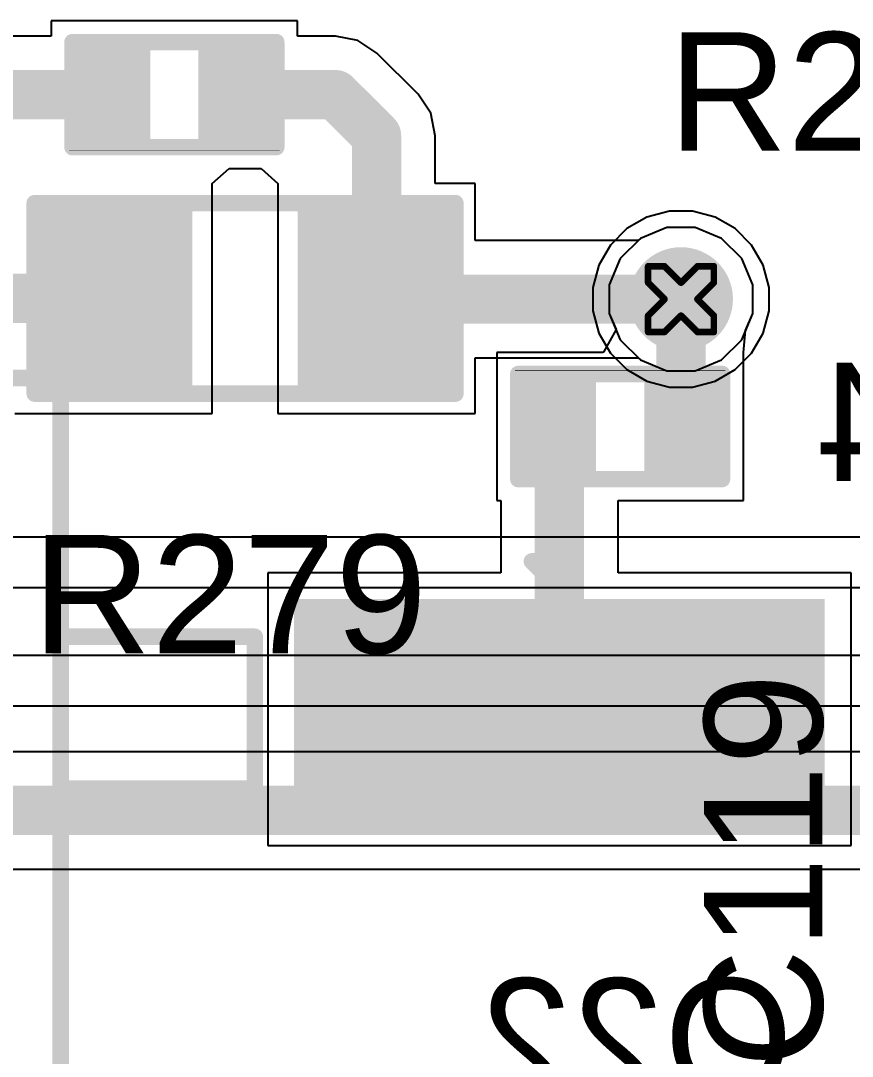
# Model space of a CAD drawing. Header units: inches. Extents: x 0 to 5379, y 0 to 5429.
# Drawn here: x 208.38 to 214.81, y 6.41 to 14.41 of the extents above; entities that cross this region are included whole.
import ezdxf

# ---------------------------------------------------------------- set-up
doc = ezdxf.new("R2010")
doc.units = ezdxf.units.IN
for name, color, linetype in [('Bottom Layer', 5, 'Continuous'), ('Bottom Overlay', 54, 'Continuous'), ('Bottom Paste', 16, 'Continuous'), ('Bottom Solder', 6, 'Continuous'), ('Drill Drawing', 1, 'Continuous'), ('GND01', 16, 'Continuous'), ('GND02', 76, 'Continuous'), ('PWR', 156, 'Continuous'), ('SIG 01', 90, 'Continuous'), ('Top Layer', 1, 'Continuous'), ('Top Overlay', 2, 'Continuous'), ('Top Paste', 8, 'Continuous'), ('Top Solder', 216, 'Continuous'), ('Via Holes', 16, 'Continuous')]:
    doc.layers.add(name, color=color, linetype=linetype)
doc.styles.add('Arial', font='', dxfattribs={"height": 0.2})
doc.styles.get('Arial').set_extended_font_data('Arial')

# ---------------------------------------------------------------- blocks, each defined once
blk = doc.blocks.new('R___0805_491')
at = {"layer": 'Top Layer'}
for points in [[(-1.524, 0.635), (-0.508, 0.635), (-0.508, -0.635), (-1.524, -0.635)], [(0.508, 0.635), (1.524, 0.635), (1.524, -0.635), (0.508, -0.635)]]:
    blk.add_hatch(color=1, dxfattribs=at).paths.add_polyline_path(points)
at = {"layer": 'Top Paste'}
for points in [[(-1.524, 0.635), (-0.508, 0.635), (-0.508, -0.635), (-1.524, -0.635)], [(0.508, 0.635), (1.524, 0.635), (1.524, -0.635), (0.508, -0.635)]]:
    blk.add_hatch(color=8, dxfattribs=at).paths.add_polyline_path(points)
at = {"layer": 'Top Solder'}
for points in [[(-1.6256, 0.7366), (-0.4064, 0.7366), (-0.4064, -0.7366), (-1.6256, -0.7366)], [(0.4064, 0.7366), (1.6256, 0.7366), (1.6256, -0.7366), (0.4064, -0.7366)]]:
    blk.add_hatch(color=216, dxfattribs=at).paths.add_polyline_path(points)
at = {"layer": 'Top Overlay'}
for points in [[(-1.6256, 0.7366, 0.127, 0.127, 0), (1.6256, 0.7366, 0.127, 0.127, 0)], [(-1.6256, -0.7366, 0.127, 0.127, 0), (-1.6256, 0.7366, 0.127, 0.127, 0)], [(1.6256, -0.7366, 0.127, 0.127, 0), (1.6256, 0.7366, 0.127, 0.127, 0)], [(-1.6256, -0.7366, 0.127, 0.127, 0), (1.6256, -0.7366, 0.127, 0.127, 0)]]:
    blk.add_lwpolyline(points, format="xyseb", dxfattribs=at)
for points in [[(-1.65735, 0.7366, 0.0635, 0.0635, 1), (-1.59385, 0.7366, 0.0635, 0.0635, 1)], [(-1.65735, 0.7366, 0.0635, 0.0635, 1), (-1.59385, 0.7366, 0.0635, 0.0635, 1)], [(1.59385, 0.7366, 0.0635, 0.0635, 1), (1.65735, 0.7366, 0.0635, 0.0635, 1)], [(1.59385, 0.7366, 0.0635, 0.0635, 1), (1.65735, 0.7366, 0.0635, 0.0635, 1)], [(-1.65735, -0.7366, 0.0635, 0.0635, 1), (-1.59385, -0.7366, 0.0635, 0.0635, 1)], [(-1.65735, -0.7366, 0.0635, 0.0635, 1), (-1.59385, -0.7366, 0.0635, 0.0635, 1)], [(1.59385, -0.7366, 0.0635, 0.0635, 1), (1.65735, -0.7366, 0.0635, 0.0635, 1)], [(1.59385, -0.7366, 0.0635, 0.0635, 1), (1.65735, -0.7366, 0.0635, 0.0635, 1)]]:
    blk.add_lwpolyline(points, format="xyseb", close=True, dxfattribs=at)
blk = doc.blocks.new('R___0402_495')
at = {"layer": 'Top Layer'}
for points in [[(-0.6985, -0.3175), (-0.6985, 0.3175), (-0.2413, 0.3175), (-0.2413, -0.3175)], [(0.2413, -0.3175), (0.2413, 0.3175), (0.6985, 0.3175), (0.6985, -0.3175)]]:
    blk.add_hatch(color=1, dxfattribs=at).paths.add_polyline_path(points)
at = {"layer": 'Top Paste'}
for points in [[(-0.6985, -0.3175), (-0.6985, 0.3175), (-0.2413, 0.3175), (-0.2413, -0.3175)], [(0.2413, -0.3175), (0.2413, 0.3175), (0.6985, 0.3175), (0.6985, -0.3175)]]:
    blk.add_hatch(color=8, dxfattribs=at).paths.add_polyline_path(points)
at = {"layer": 'Top Solder'}
for points in [[(-0.7535, -0.3725), (-0.7535, 0.3725), (-0.1863, 0.3725), (-0.1863, -0.3725)], [(0.1863, -0.3725), (0.1863, 0.3725), (0.7535, 0.3725), (0.7535, -0.3725)]]:
    blk.add_hatch(color=216, dxfattribs=at).paths.add_polyline_path(points)
at = {"layer": 'Top Overlay'}
for points in [[(-0.7874, 0.4064, 0.127, 0.127, 0), (0.7874, 0.4064, 0.127, 0.127, 0)], [(-0.7874, -0.4064, 0.127, 0.127, 0), (-0.7874, 0.4064, 0.127, 0.127, 0)], [(0.7874, -0.4064, 0.127, 0.127, 0), (0.7874, 0.4064, 0.127, 0.127, 0)], [(-0.7874, -0.4064, 0.127, 0.127, 0), (0.7874, -0.4064, 0.127, 0.127, 0)], [(-0.8128, -0.4318, 0.00323, 0.00323, 0), (0.8128, -0.4318, 0.00323, 0.00323, 0)]]:
    blk.add_lwpolyline(points, format="xyseb", dxfattribs=at)
for points in [[(-0.8191, 0.4064, 0.0635, 0.0635, 1), (-0.7556, 0.4064, 0.0635, 0.0635, 1)], [(-0.8191, 0.4064, 0.0635, 0.0635, 1), (-0.7556, 0.4064, 0.0635, 0.0635, 1)], [(0.7556, 0.4064, 0.0635, 0.0635, 1), (0.8191, 0.4064, 0.0635, 0.0635, 1)], [(0.7556, 0.4064, 0.0635, 0.0635, 1), (0.8191, 0.4064, 0.0635, 0.0635, 1)], [(-0.8191, -0.4064, 0.0635, 0.0635, 1), (-0.7556, -0.4064, 0.0635, 0.0635, 1)], [(-0.8191, -0.4064, 0.0635, 0.0635, 1), (-0.7556, -0.4064, 0.0635, 0.0635, 1)], [(0.7556, -0.4064, 0.0635, 0.0635, 1), (0.8191, -0.4064, 0.0635, 0.0635, 1)], [(0.7556, -0.4064, 0.0635, 0.0635, 1), (0.8191, -0.4064, 0.0635, 0.0635, 1)], [(-0.8136, -0.4318, 0.00161, 0.00161, 1), (-0.812, -0.4318, 0.00161, 0.00161, 1)], [(0.812, -0.4318, 0.00161, 0.00161, 1), (0.8136, -0.4318, 0.00161, 0.00161, 1)]]:
    blk.add_lwpolyline(points, format="xyseb", close=True, dxfattribs=at)
blk = doc.blocks.new('R___0402_B_496')
at = {"layer": 'Bottom Layer'}
for points in [[(-0.2413, 0.3175), (-0.2413, -0.3175), (-0.6985, -0.3175), (-0.6985, 0.3175)], [(0.6985, 0.3175), (0.6985, -0.3175), (0.2413, -0.3175), (0.2413, 0.3175)]]:
    blk.add_hatch(color=5, dxfattribs=at).paths.add_polyline_path(points)
at = {"layer": 'Bottom Paste'}
for points in [[(-0.2413, 0.3175), (-0.2413, -0.3175), (-0.6985, -0.3175), (-0.6985, 0.3175)], [(0.6985, 0.3175), (0.6985, -0.3175), (0.2413, -0.3175), (0.2413, 0.3175)]]:
    blk.add_hatch(color=16, dxfattribs=at).paths.add_polyline_path(points)
at = {"layer": 'Bottom Solder'}
for points in [[(-0.1863, 0.3725), (-0.1863, -0.3725), (-0.7535, -0.3725), (-0.7535, 0.3725)], [(0.7535, 0.3725), (0.7535, -0.3725), (0.1863, -0.3725), (0.1863, 0.3725)]]:
    blk.add_hatch(color=6, dxfattribs=at).paths.add_polyline_path(points)
at = {"layer": 'Bottom Overlay'}
for points in [[(-0.7874, -0.4064, 0.127, 0.127, 0), (-0.7874, 0.4064, 0.127, 0.127, 0)], [(-0.7874, 0.4064, 0.127, 0.127, 0), (0.7874, 0.4064, 0.127, 0.127, 0)], [(-0.8128, 0.4318, 0.00323, 0.00323, 0), (0.8128, 0.4318, 0.00323, 0.00323, 0)], [(0.7874, -0.4064, 0.127, 0.127, 0), (0.7874, 0.4064, 0.127, 0.127, 0)], [(-0.7874, -0.4064, 0.127, 0.127, 0), (0.7874, -0.4064, 0.127, 0.127, 0)]]:
    blk.add_lwpolyline(points, format="xyseb", dxfattribs=at)
for points in [[(-0.8191, 0.4064, 0.0635, 0.0635, 1), (-0.7556, 0.4064, 0.0635, 0.0635, 1)], [(-0.8191, 0.4064, 0.0635, 0.0635, 1), (-0.7556, 0.4064, 0.0635, 0.0635, 1)], [(-0.8136, 0.4318, 0.00161, 0.00161, 1), (-0.812, 0.4318, 0.00161, 0.00161, 1)], [(0.7556, 0.4064, 0.0635, 0.0635, 1), (0.8191, 0.4064, 0.0635, 0.0635, 1)], [(0.7556, 0.4064, 0.0635, 0.0635, 1), (0.8191, 0.4064, 0.0635, 0.0635, 1)], [(0.812, 0.4318, 0.00161, 0.00161, 1), (0.8136, 0.4318, 0.00161, 0.00161, 1)], [(-0.8191, -0.4064, 0.0635, 0.0635, 1), (-0.7556, -0.4064, 0.0635, 0.0635, 1)], [(-0.8191, -0.4064, 0.0635, 0.0635, 1), (-0.7556, -0.4064, 0.0635, 0.0635, 1)], [(0.7556, -0.4064, 0.0635, 0.0635, 1), (0.8191, -0.4064, 0.0635, 0.0635, 1)], [(0.7556, -0.4064, 0.0635, 0.0635, 1), (0.8191, -0.4064, 0.0635, 0.0635, 1)]]:
    blk.add_lwpolyline(points, format="xyseb", close=True, dxfattribs=at)
blk = doc.blocks.new('H2PAK_2_B_753')
at = {"layer": 'Bottom Layer'}
blk.add_hatch(color=5, dxfattribs=at).paths.add_polyline_path([(-3.34, 7.5783), (-1.74, 7.5783), (-1.74, 3.5783), (-3.34, 3.5783)])
at = {"layer": 'Bottom Paste'}
blk.add_hatch(color=16, dxfattribs=at).paths.add_polyline_path([(-3.34, 7.5783), (-1.74, 7.5783), (-1.74, 3.5783), (-3.34, 3.5783)])
at = {"layer": 'Bottom Solder'}
blk.add_hatch(color=6, dxfattribs=at).paths.add_polyline_path([(-3.3908, 7.6291), (-1.6892, 7.6291), (-1.6892, 3.5275), (-3.3908, 3.5275)])
at = {"layer": 'Bottom Overlay'}
for points in [[(-3.5556, 5.4928, 0.127, 0.127, 0), (-3.6826, 5.6198, 0.127, 0.127, 0)], [(-3.6826, 5.3658, 0.127, 0.127, 0), (-3.6826, 5.6198, 0.127, 0.127, 0)], [(-3.6826, 5.3658, 0.127, 0.127, 0), (-3.5556, 5.4928, 0.127, 0.127, 0)], [(-1.9275, 3.2252, 0.127, 0.127, 0), (-3.1, 3.2252, 0.127, 0.127, 0)], [(-3.1, 1.7251, 0.127, 0.127, 0), (-3.1, 3.2252, 0.127, 0.127, 0)], [(-1.9275, 1.7251, 0.127, 0.127, 0), (-1.9275, 3.2252, 0.127, 0.127, 0)], [(5.2, 1.7251, 0.127, 0.127, 0), (-5.1, 1.7251, 0.127, 0.127, 0)], [(-5.1, -0.4782, 0.127, 0.127, 0), (-5.1, 1.7251, 0.127, 0.127, 0)], [(-3.0705, 1.7251, 0.127, 0.127, 0), (-3.1, 1.7251, 0.127, 0.127, 0)]]:
    blk.add_lwpolyline(points, format="xyseb", dxfattribs=at)
for points in [[(-3.7143, 5.6198, 0.0635, 0.0635, 1), (-3.6508, 5.6198, 0.0635, 0.0635, 1)], [(-3.7143, 5.6198, 0.0635, 0.0635, 1), (-3.6508, 5.6198, 0.0635, 0.0635, 1)], [(-3.5873, 5.4928, 0.0635, 0.0635, 1), (-3.5238, 5.4928, 0.0635, 0.0635, 1)], [(-3.5873, 5.4928, 0.0635, 0.0635, 1), (-3.5238, 5.4928, 0.0635, 0.0635, 1)], [(-3.7143, 5.3658, 0.0635, 0.0635, 1), (-3.6508, 5.3658, 0.0635, 0.0635, 1)], [(-3.7143, 5.3658, 0.0635, 0.0635, 1), (-3.6508, 5.3658, 0.0635, 0.0635, 1)], [(-3.1317, 3.2252, 0.0635, 0.0635, 1), (-3.0682, 3.2252, 0.0635, 0.0635, 1)], [(-3.1317, 3.2252, 0.0635, 0.0635, 1), (-3.0682, 3.2252, 0.0635, 0.0635, 1)], [(-1.9592, 3.2252, 0.0635, 0.0635, 1), (-1.8957, 3.2252, 0.0635, 0.0635, 1)], [(-1.9592, 3.2252, 0.0635, 0.0635, 1), (-1.8957, 3.2252, 0.0635, 0.0635, 1)], [(-5.1318, 1.7251, 0.0635, 0.0635, 1), (-5.0683, 1.7251, 0.0635, 0.0635, 1)], [(-5.1318, 1.7251, 0.0635, 0.0635, 1), (-5.0683, 1.7251, 0.0635, 0.0635, 1)], [(-3.1317, 1.7251, 0.0635, 0.0635, 1), (-3.0682, 1.7251, 0.0635, 0.0635, 1)], [(-3.1317, 1.7251, 0.0635, 0.0635, 1), (-3.0682, 1.7251, 0.0635, 0.0635, 1)], [(-3.1022, 1.7251, 0.0635, 0.0635, 1), (-3.0387, 1.7251, 0.0635, 0.0635, 1)], [(-1.9592, 1.7251, 0.0635, 0.0635, 1), (-1.8957, 1.7251, 0.0635, 0.0635, 1)]]:
    blk.add_lwpolyline(points, format="xyseb", close=True, dxfattribs=at)

msp = doc.modelspace()

# ---------------------------------------------------------------- hatches: boundary and pattern name
at = {"layer": 'Bottom Layer'}
h = msp.add_hatch(color=5, dxfattribs=at)
edge = h.paths.add_edge_path()
edge.add_arc((213.4858, 12.2623), 0.3, 0, 360)
at = {"layer": 'Bottom Solder'}
h = msp.add_hatch(color=6, dxfattribs=at)
edge = h.paths.add_edge_path()
edge.add_arc((213.4858, 12.2623), 0.4016, 0, 360)
at = {"layer": 'GND01'}
h = msp.add_hatch(color=16, dxfattribs=at)
edge = h.paths.add_edge_path()
edge.add_arc((213.4858, 12.2623), 0.3, 0, 360)
at = {"layer": 'GND02'}
h = msp.add_hatch(color=76, dxfattribs=at)
edge = h.paths.add_edge_path()
edge.add_arc((213.4858, 12.2623), 0.3, 0, 360)
at = {"layer": 'PWR'}
h = msp.add_hatch(color=156, dxfattribs=at)
edge = h.paths.add_edge_path()
edge.add_arc((213.4858, 12.2623), 0.3, 0, 360)
at = {"layer": 'SIG 01'}
h = msp.add_hatch(color=90, dxfattribs=at)
edge = h.paths.add_edge_path()
edge.add_arc((213.4858, 12.2623), 0.3, 0, 360)
at = {"layer": 'Top Layer'}
h = msp.add_hatch(color=1, dxfattribs=at)
edge = h.paths.add_edge_path()
edge.add_arc((213.4858, 12.2623), 0.3, 0, 360)
at = {"layer": 'Top Solder'}
h = msp.add_hatch(color=216, dxfattribs=at)
edge = h.paths.add_edge_path()
edge.add_arc((213.4858, 12.2623), 0.4016, 0, 360)
at = {"layer": 'Via Holes'}
h = msp.add_hatch(color=7, dxfattribs=at)
edge = h.paths.add_edge_path()
edge.add_arc((213.4858, 12.2623), 0.15, 0, 360)

# ---------------------------------------------------------------- linework, layer by layer
at = {"layer": 'Bottom Layer'}
for p, q in [((213.3756, 12.8163), (213.172, 12.732)), ((213.596, 12.8163), (213.3756, 12.8163)), ((213.7996, 12.732), (213.596, 12.8163)), ((213.172, 12.732), (213.0162, 12.5761)), ((213.9555, 12.5761), (213.7996, 12.732)), ((213.0162, 12.5761), (212.9318, 12.3725)), ((214.0398, 12.3725), (213.9555, 12.5761)), ((212.9318, 12.3725), (212.9318, 12.1521)), ((214.0398, 12.1521), (214.0398, 12.3725)), ((212.9318, 12.1521), (212.9837, 12.0269)), ((213.9851, 12.02), (214.0398, 12.1521)), ((212.9837, 12.0269), (212.8859, 11.8537)), ((213.9684, 11.8491), (213.9851, 12.02)), ((212.8795, 11.8491), (212.0634, 11.8491)), ((212.0634, 11.8491), (212.0634, 10.7061)), ((212.8859, 11.8537), (212.8795, 11.8491)), ((213.9684, 10.7061), (213.9684, 11.8491)), ((213.9684, 11.8491), (213.9684, 11.8491)), ((212.0634, 10.7061), (212.0928, 10.7061)), ((212.0928, 10.7061), (212.0928, 10.1472)), ((212.9992, 10.1472), (212.9992, 10.7061)), ((212.9992, 10.7061), (213.9684, 10.7061)), ((212.0928, 10.1472), (210.292, 10.1472)), ((210.292, 10.1472), (210.292, 8.0392)), ((214.8, 10.1472), (212.9992, 10.1472)), ((214.8, 8.0392), (214.8, 10.1472)), ((210.292, 8.0392), (214.8, 8.0392))]:
    msp.add_line(p, q, dxfattribs=at)
for points in [[(213.4858, 11.2776, 0.381, 0.381, 0), (213.4858, 12.2623, 0.381, 0.381, 0)], [(212.546, 9.0932, 0.381, 0.381, 0), (212.546, 11.2776, 0.381, 0.381, 0)]]:
    msp.add_lwpolyline(points, format="xyseb", dxfattribs=at)
for points in [[(213.3906, 12.2623, 0.1905, 0.1905, 1), (213.5811, 12.2623, 0.1905, 0.1905, 1)], [(212.4508, 11.2776, 0.1905, 0.1905, 1), (212.6413, 11.2776, 0.1905, 0.1905, 1)], [(213.3906, 11.2776, 0.1905, 0.1905, 1), (213.5811, 11.2776, 0.1905, 0.1905, 1)], [(212.4508, 9.0932, 0.1905, 0.1905, 1), (212.6413, 9.0932, 0.1905, 0.1905, 1)]]:
    msp.add_lwpolyline(points, format="xyseb", close=True, dxfattribs=at)
at = {"layer": 'Drill Drawing'}
for points in [[(213.2318, 12.3893, 0.0508, 0.0508, 0), (213.2318, 12.5163, 0.0508, 0.0508, 0)], [(213.2318, 12.5163, 0.0508, 0.0508, 0), (213.3588, 12.5163, 0.0508, 0.0508, 0)], [(213.3588, 12.5163, 0.0508, 0.0508, 0), (213.4858, 12.3893, 0.0508, 0.0508, 0)], [(213.4858, 12.3893, 0.0508, 0.0508, 0), (213.6128, 12.5163, 0.0508, 0.0508, 0)], [(213.6128, 12.5163, 0.0508, 0.0508, 0), (213.7398, 12.5163, 0.0508, 0.0508, 0)], [(213.7398, 12.3893, 0.0508, 0.0508, 0), (213.7398, 12.5163, 0.0508, 0.0508, 0)], [(213.2318, 12.3893, 0.0508, 0.0508, 0), (213.3588, 12.2623, 0.0508, 0.0508, 0)], [(213.6128, 12.2623, 0.0508, 0.0508, 0), (213.7398, 12.3893, 0.0508, 0.0508, 0)], [(213.2318, 12.1353, 0.0508, 0.0508, 0), (213.3588, 12.2623, 0.0508, 0.0508, 0)], [(213.6128, 12.2623, 0.0508, 0.0508, 0), (213.7398, 12.1353, 0.0508, 0.0508, 0)], [(213.2318, 12.0083, 0.0508, 0.0508, 0), (213.2318, 12.1353, 0.0508, 0.0508, 0)], [(213.3588, 12.0083, 0.0508, 0.0508, 0), (213.4858, 12.1353, 0.0508, 0.0508, 0)], [(213.4858, 12.1353, 0.0508, 0.0508, 0), (213.6128, 12.0083, 0.0508, 0.0508, 0)], [(213.7398, 12.0083, 0.0508, 0.0508, 0), (213.7398, 12.1353, 0.0508, 0.0508, 0)], [(213.2318, 12.0083, 0.0508, 0.0508, 0), (213.3588, 12.0083, 0.0508, 0.0508, 0)], [(213.6128, 12.0083, 0.0508, 0.0508, 0), (213.7398, 12.0083, 0.0508, 0.0508, 0)]]:
    msp.add_lwpolyline(points, format="xyseb", dxfattribs=at)
for points in [[(213.2191, 12.5163, 0.0254, 0.0254, 1), (213.2445, 12.5163, 0.0254, 0.0254, 1)], [(213.2191, 12.5163, 0.0254, 0.0254, 1), (213.2445, 12.5163, 0.0254, 0.0254, 1)], [(213.3461, 12.5163, 0.0254, 0.0254, 1), (213.3715, 12.5163, 0.0254, 0.0254, 1)], [(213.3461, 12.5163, 0.0254, 0.0254, 1), (213.3715, 12.5163, 0.0254, 0.0254, 1)], [(213.6001, 12.5163, 0.0254, 0.0254, 1), (213.6255, 12.5163, 0.0254, 0.0254, 1)], [(213.6001, 12.5163, 0.0254, 0.0254, 1), (213.6255, 12.5163, 0.0254, 0.0254, 1)], [(213.7271, 12.5163, 0.0254, 0.0254, 1), (213.7525, 12.5163, 0.0254, 0.0254, 1)], [(213.7271, 12.5163, 0.0254, 0.0254, 1), (213.7525, 12.5163, 0.0254, 0.0254, 1)], [(213.2191, 12.3893, 0.0254, 0.0254, 1), (213.2445, 12.3893, 0.0254, 0.0254, 1)], [(213.2191, 12.3893, 0.0254, 0.0254, 1), (213.2445, 12.3893, 0.0254, 0.0254, 1)], [(213.4731, 12.3893, 0.0254, 0.0254, 1), (213.4985, 12.3893, 0.0254, 0.0254, 1)], [(213.4731, 12.3893, 0.0254, 0.0254, 1), (213.4985, 12.3893, 0.0254, 0.0254, 1)], [(213.7271, 12.3893, 0.0254, 0.0254, 1), (213.7525, 12.3893, 0.0254, 0.0254, 1)], [(213.7271, 12.3893, 0.0254, 0.0254, 1), (213.7525, 12.3893, 0.0254, 0.0254, 1)], [(213.3461, 12.2623, 0.0254, 0.0254, 1), (213.3715, 12.2623, 0.0254, 0.0254, 1)], [(213.3461, 12.2623, 0.0254, 0.0254, 1), (213.3715, 12.2623, 0.0254, 0.0254, 1)], [(213.6001, 12.2623, 0.0254, 0.0254, 1), (213.6255, 12.2623, 0.0254, 0.0254, 1)], [(213.6001, 12.2623, 0.0254, 0.0254, 1), (213.6255, 12.2623, 0.0254, 0.0254, 1)], [(213.2191, 12.1353, 0.0254, 0.0254, 1), (213.2445, 12.1353, 0.0254, 0.0254, 1)], [(213.2191, 12.1353, 0.0254, 0.0254, 1), (213.2445, 12.1353, 0.0254, 0.0254, 1)], [(213.4731, 12.1353, 0.0254, 0.0254, 1), (213.4985, 12.1353, 0.0254, 0.0254, 1)], [(213.4731, 12.1353, 0.0254, 0.0254, 1), (213.4985, 12.1353, 0.0254, 0.0254, 1)], [(213.7271, 12.1353, 0.0254, 0.0254, 1), (213.7525, 12.1353, 0.0254, 0.0254, 1)], [(213.7271, 12.1353, 0.0254, 0.0254, 1), (213.7525, 12.1353, 0.0254, 0.0254, 1)], [(213.2191, 12.0083, 0.0254, 0.0254, 1), (213.2445, 12.0083, 0.0254, 0.0254, 1)], [(213.2191, 12.0083, 0.0254, 0.0254, 1), (213.2445, 12.0083, 0.0254, 0.0254, 1)], [(213.3461, 12.0083, 0.0254, 0.0254, 1), (213.3715, 12.0083, 0.0254, 0.0254, 1)], [(213.3461, 12.0083, 0.0254, 0.0254, 1), (213.3715, 12.0083, 0.0254, 0.0254, 1)], [(213.6001, 12.0083, 0.0254, 0.0254, 1), (213.6255, 12.0083, 0.0254, 0.0254, 1)], [(213.6001, 12.0083, 0.0254, 0.0254, 1), (213.6255, 12.0083, 0.0254, 0.0254, 1)], [(213.7271, 12.0083, 0.0254, 0.0254, 1), (213.7525, 12.0083, 0.0254, 0.0254, 1)], [(213.7271, 12.0083, 0.0254, 0.0254, 1), (213.7525, 12.0083, 0.0254, 0.0254, 1)]]:
    msp.add_lwpolyline(points, format="xyseb", close=True, dxfattribs=at)
at = {"layer": 'GND01'}
for p, q in [((213.3756, 12.8163), (213.172, 12.732)), ((213.596, 12.8163), (213.3756, 12.8163)), ((213.7996, 12.732), (213.596, 12.8163)), ((213.172, 12.732), (213.0162, 12.5761)), ((213.9555, 12.5761), (213.7996, 12.732)), ((213.0162, 12.5761), (212.9318, 12.3725)), ((214.0398, 12.3725), (213.9555, 12.5761)), ((212.9318, 12.3725), (212.9318, 12.1521)), ((214.0398, 12.1521), (214.0398, 12.3725)), ((212.9318, 12.1521), (213.0162, 11.9485)), ((213.9555, 11.9485), (214.0398, 12.1521)), ((213.0162, 11.9485), (213.172, 11.7927)), ((213.7996, 11.7927), (213.9555, 11.9485)), ((213.172, 11.7927), (213.3756, 11.7083)), ((213.596, 11.7083), (213.7996, 11.7927)), ((213.3756, 11.7083), (213.596, 11.7083))]:
    msp.add_line(p, q, dxfattribs=at)
at = {"layer": 'GND02'}
for p, q in [((213.3756, 12.8163), (213.172, 12.732)), ((213.596, 12.8163), (213.3756, 12.8163)), ((213.7996, 12.732), (213.596, 12.8163)), ((213.172, 12.732), (213.0162, 12.5761)), ((213.9555, 12.5761), (213.7996, 12.732)), ((213.0162, 12.5761), (212.9318, 12.3725)), ((214.0398, 12.3725), (213.9555, 12.5761)), ((212.9318, 12.3725), (212.9318, 12.1521)), ((214.0398, 12.1521), (214.0398, 12.3725)), ((212.9318, 12.1521), (213.0162, 11.9485)), ((213.9555, 11.9485), (214.0398, 12.1521)), ((213.0162, 11.9485), (213.172, 11.7927)), ((213.7996, 11.7927), (213.9555, 11.9485)), ((213.172, 11.7927), (213.3756, 11.7083)), ((213.596, 11.7083), (213.7996, 11.7927)), ((213.3756, 11.7083), (213.596, 11.7083))]:
    msp.add_line(p, q, dxfattribs=at)
at = {"layer": 'PWR'}
for p, q in [((213.3756, 12.8163), (213.172, 12.732)), ((213.596, 12.8163), (213.3756, 12.8163)), ((213.7996, 12.732), (213.596, 12.8163)), ((213.172, 12.732), (213.0162, 12.5761)), ((213.9555, 12.5761), (213.7996, 12.732)), ((213.0162, 12.5761), (212.9318, 12.3725)), ((214.0398, 12.3725), (213.9555, 12.5761)), ((212.9318, 12.3725), (212.9318, 12.1521)), ((214.0398, 12.1521), (214.0398, 12.3725)), ((212.9318, 12.1521), (213.0162, 11.9485)), ((213.9555, 11.9485), (214.0398, 12.1521)), ((213.0162, 11.9485), (213.172, 11.7927)), ((213.7996, 11.7927), (213.9555, 11.9485)), ((213.172, 11.7927), (213.3756, 11.7083)), ((213.596, 11.7083), (213.7996, 11.7927)), ((213.3756, 11.7083), (213.596, 11.7083)), ((226.5241, 10.4215), (195.1154, 10.4215)), ((194.9545, 10.033), (226.5241, 10.033))]:
    msp.add_line(p, q, dxfattribs=at)
at = {"layer": 'SIG 01'}
for p, q in [((213.223, 12.8969), (213.0677, 12.8073)), ((213.3962, 12.9433), (213.223, 12.8969)), ((213.5755, 12.9433), (213.3962, 12.9433)), ((213.7487, 12.8969), (213.5755, 12.9433)), ((213.904, 12.8073), (213.7487, 12.8969)), ((213.0677, 12.8073), (212.9409, 12.6805)), ((214.0308, 12.6805), (213.904, 12.8073)), ((212.9409, 12.6805), (212.8512, 12.5252)), ((214.1204, 12.5252), (214.0308, 12.6805)), ((212.8512, 12.5252), (212.8048, 12.352)), ((214.1668, 12.352), (214.1204, 12.5252)), ((212.8048, 12.352), (212.8048, 12.1727)), ((214.1668, 12.1727), (214.1668, 12.352)), ((212.8048, 12.1727), (212.8512, 11.9995)), ((214.1204, 11.9995), (214.1668, 12.1727)), ((212.8512, 11.9995), (212.9409, 11.8442)), ((214.0308, 11.8442), (214.1204, 11.9995)), ((212.9409, 11.8442), (213.0677, 11.7174)), ((213.904, 11.7174), (214.0308, 11.8442)), ((213.0677, 11.7174), (213.223, 11.6277)), ((213.7487, 11.6277), (213.904, 11.7174)), ((213.223, 11.6277), (213.3962, 11.5813)), ((213.5755, 11.5813), (213.7487, 11.6277)), ((213.3962, 11.5813), (213.5755, 11.5813)), ((226.4721, 9.5068), (187.037, 9.5068)), ((187.0174, 9.1183), (226.4721, 9.1183))]:
    msp.add_line(p, q, dxfattribs=at)
at = {"layer": 'Top Layer'}
for p, q in [((210.5237, 14.4145), (208.6187, 14.4145)), ((208.6187, 14.4145), (208.6187, 14.2962)), ((210.5237, 14.2962), (210.5237, 14.4145)), ((208.6187, 14.2962), (207.9325, 14.2962)), ((210.8158, 14.2962), (210.5237, 14.2962)), ((210.9892, 14.2617), (210.8158, 14.2962)), ((211.1362, 14.1635), (210.9892, 14.2617)), ((211.4537, 13.846), (211.1362, 14.1635)), ((211.552, 13.6989), (211.4537, 13.846)), ((211.4537, 13.846), (211.4537, 13.846)), ((211.5865, 13.5255), (211.552, 13.6989)), ((211.5865, 13.1572), (211.5865, 13.5255)), ((211.5865, 13.5255), (211.5865, 13.5255)), ((209.8633, 13.1572), (209.9937, 13.2715)), ((209.9937, 13.2715), (210.2408, 13.2715)), ((210.2408, 13.2715), (210.3713, 13.1572)), ((209.8633, 11.3792), (209.8633, 13.1572)), ((210.3713, 13.1572), (210.3713, 11.3792)), ((211.8953, 13.1572), (211.5865, 13.1572)), ((211.8953, 12.7155), (211.8953, 13.1572)), ((213.3756, 12.8163), (213.172, 12.732)), ((213.596, 12.8163), (213.3756, 12.8163)), ((213.7996, 12.732), (213.596, 12.8163)), ((213.172, 12.732), (213.1555, 12.7155)), ((213.9555, 12.5761), (213.7996, 12.732)), ((213.1555, 12.7155), (211.8953, 12.7155)), ((214.0398, 12.3725), (213.9555, 12.5761)), ((214.0398, 12.1521), (214.0398, 12.3725)), ((213.9555, 11.9485), (214.0398, 12.1521)), ((213.7996, 11.7927), (213.9555, 11.9485)), ((211.8953, 11.3792), (211.8953, 11.8091)), ((211.8953, 11.8091), (213.1555, 11.8091)), ((213.1555, 11.8091), (213.172, 11.7927)), ((213.172, 11.7927), (213.3756, 11.7083)), ((213.596, 11.7083), (213.7996, 11.7927)), ((213.3756, 11.7083), (213.596, 11.7083)), ((208.3393, 11.3792), (209.8633, 11.3792)), ((210.3713, 11.3792), (211.8953, 11.3792)), ((214.9285, 8.7638), (207.7544, 8.7638)), ((207.5667, 7.8574), (214.9285, 7.8574))]:
    msp.add_line(p, q, dxfattribs=at)
for points in [[(207.9325, 13.843, 0.381, 0.381, 0), (209.1013, 13.843, 0.381, 0.381, 0)], [(210.0411, 13.843, 0.381, 0.381, 0), (210.8158, 13.843, 0.381, 0.381, 0)], [(210.8158, 13.843, 0.381, 0.381, 0), (211.1333, 13.5255, 0.381, 0.381, 0)], [(211.1333, 12.2682, 0.381, 0.381, 0), (211.1333, 13.5255, 0.381, 0.381, 0)], [(207.0077, 12.2682, 0.381, 0.381, 0), (209.1013, 12.2682, 0.381, 0.381, 0)], [(211.1391, 12.2623, 0.381, 0.381, 0), (213.4858, 12.2623, 0.381, 0.381, 0)], [(207.5667, 8.3106, 0.381, 0.381, 0), (215.5, 8.3106, 0.381, 0.381, 0)]]:
    msp.add_lwpolyline(points, format="xyseb", dxfattribs=at)
for points in [[(209.006, 13.843, 0.1905, 0.1905, 1), (209.1965, 13.843, 0.1905, 0.1905, 1)], [(209.9458, 13.843, 0.1905, 0.1905, 1), (210.1363, 13.843, 0.1905, 0.1905, 1)], [(210.7205, 13.843, 0.1905, 0.1905, 1), (210.911, 13.843, 0.1905, 0.1905, 1)], [(210.7205, 13.843, 0.1905, 0.1905, 1), (210.911, 13.843, 0.1905, 0.1905, 1)], [(211.038, 13.5255, 0.1905, 0.1905, 1), (211.2285, 13.5255, 0.1905, 0.1905, 1)], [(211.038, 13.5255, 0.1905, 0.1905, 1), (211.2285, 13.5255, 0.1905, 0.1905, 1)], [(209.006, 12.2682, 0.1905, 0.1905, 1), (209.1965, 12.2682, 0.1905, 0.1905, 1)], [(211.038, 12.2682, 0.1905, 0.1905, 1), (211.2285, 12.2682, 0.1905, 0.1905, 1)], [(211.0439, 12.2623, 0.1905, 0.1905, 1), (211.2344, 12.2623, 0.1905, 0.1905, 1)], [(213.3906, 12.2623, 0.1905, 0.1905, 1), (213.5811, 12.2623, 0.1905, 0.1905, 1)]]:
    msp.add_lwpolyline(points, format="xyseb", close=True, dxfattribs=at)

# ---------------------------------------------------------------- block references
for name, p in [('R___0402_495', (209.5712, 13.843)), ('R___0805_491', (210.1173, 12.2682)), ('R___0402_B_496', (213.0159, 11.2776))]:
    msp.add_blockref(name, p)
at = {"rotation": 270}
msp.add_blockref('H2PAK_2_B_753', (206.9677, 6.5532), dxfattribs=at)

# ---------------------------------------------------------------- texts
at = {"layer": 'Bottom Overlay', "style": 'Arial', "text_generation_flag": 2}
for s, p in [('R274', (217.5823, 10.8559)), ('Q22', (214.3502, 6.0982))]:
    msp.add_text(s, height=0.9144, dxfattribs=at).set_placement(p)
at = {"layer": 'Top Overlay', "style": 'Arial'}
for s, p in [('R272', (213.3859, 13.4113)), ('R279', (208.4705, 9.5251))]:
    msp.add_text(s, height=0.9144, dxfattribs=at).set_placement(p)
msp.add_text('C119', height=0.9144, rotation=90, dxfattribs=at).set_placement((214.5791, 6.3174))

doc.saveas('drawing.dxf')
